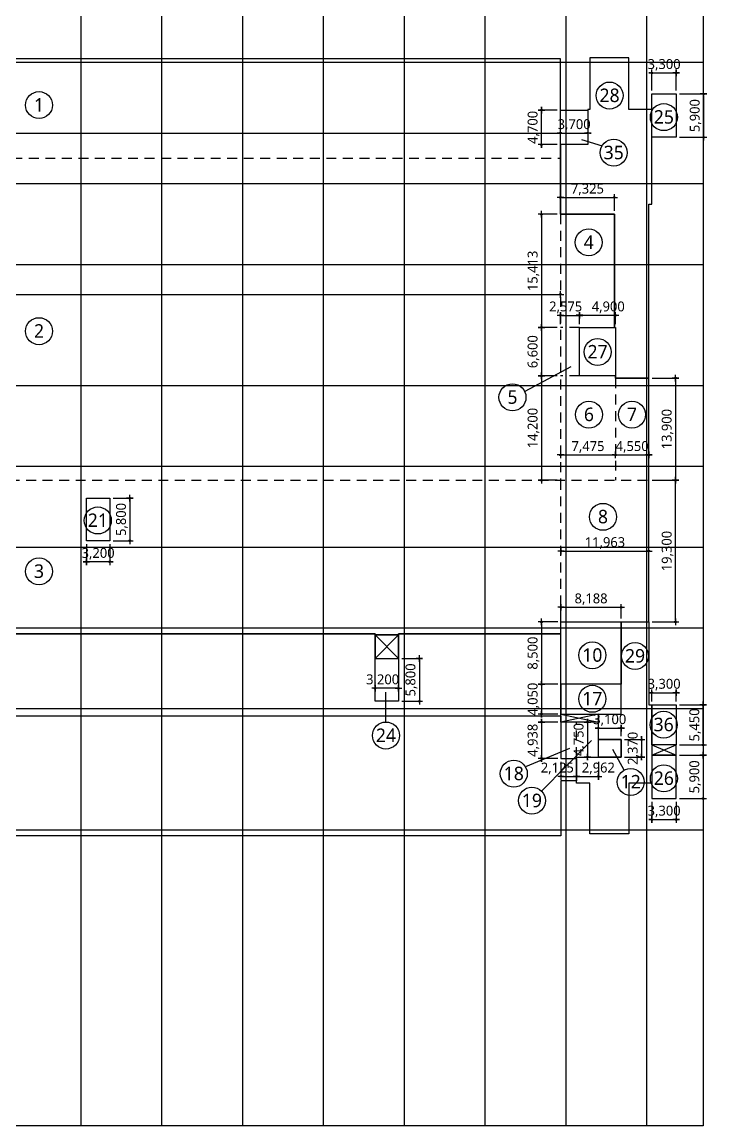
# Model space of a CAD drawing. Header units: millimetres. Extents: x 6000 to 1943854, y 3300 to 446500.
# Drawn here: x 184817 to 278042, y 202146 to 352471 of the extents above; entities that cross this region are included whole.
import ezdxf
from ezdxf.enums import TextEntityAlignment as Align

# ---------------------------------------------------------------- set-up
doc = ezdxf.new("R2010")
doc.units = ezdxf.units.MM
for name, pattern in [('-HID', [2.5, 1.5, -1]), ('CEN', [62, 60, -1, 0, -1]), ('HID', [2.5, 1.5, -1])]:
    doc.linetypes.add(name, pattern=pattern)
doc.layers.get('DEFPOINTS').update_dxf_attribs({"color": 171})
for name, color, linetype in [('AREA 99 - 건축면적', 60, 'Continuous'), ('AREA-빼는 면적', 7, 'Continuous'), ('AREABOUNDARY_H', 4, 'HID'), ('AREALINE', 1, 'Continuous'), ('AREATEXT', 7, 'Continuous'), ('CEN(ST)', 12, 'CEN'), ('dim0', 7, 'Continuous')]:
    doc.layers.add(name, color=color, linetype=linetype)
doc.styles.add('나눔고딕 Se', font='NanumGothic.ttf')
doc.styles.add('나눔바른고딕', font='NanumBarunGothic.ttf')
doc.dimstyles.new('A1-100', dxfattribs={"dimtxt": 3, "dimasz": 1, "dimexe": 2, "dimexo": 2, "dimgap": 1, "dimtad": 1, "dimdec": 0, "dimzin": 12, "dimdsep": 46, "dimlunit": 6, "dimtxsty": '나눔고딕 Se', "dimblk1": 'DIMDOT', "dimblk2": 'DIMDOT', "dimsah": 1, "dimcen": -1, "dimdle": 2, "dimclrd": 256, "dimclre": 256, "dimclrt": 3, "dimadec": 0, "dimazin": 0, "dimtfac": 1, "dimtdec": 0, "dimtix": 1, "dimtmove": 2, "dimatfit": 3, "dimldrblk": 'DIMDOT', "dimfxl": 1, "dimtvp": 1, "dimtolj": 1, "dimtzin": 12, "dimlwd": -1, "dimlwe": -1, "dimarcsym": 0})

# ---------------------------------------------------------------- blocks, each defined once
blk = doc.blocks.new('A$C1fae6940')
at = {"layer": 'CEN(ST)', "ltscale": 0.5}
for points in [[(1183315.5, 587381.8), (1183315.5, 405238.9)], [(1194315.5, 587381.8), (1194315.5, 405238.9)], [(1205315.5, 587381.8), (1205315.5, 405238.9)], [(1216315.5, 587381.8), (1216315.5, 405238.9)], [(1227315.5, 587381.8), (1227315.5, 405238.9)], [(1238315.5, 587381.8), (1238315.5, 405238.9)], [(1249315.5, 587381.8), (1249315.5, 405238.9)], [(1260315.5, 587381.8), (1260315.5, 405238.9)], [(1268025.4, 550076.4), (1029097.9, 550076.4)], [(1268025.4, 533526.4), (1029097.9, 533526.4)], [(1268025.4, 522526.4), (1029097.9, 522526.4)], [(1268025.4, 506026.4), (1029097.9, 506026.4)], [(1268025.4, 495026.4), (1029097.9, 495026.4)], [(1268025.4, 484026.4), (1029097.9, 484026.4)], [(1268025.4, 473026.4), (1029097.9, 473026.4)], [(1268025.4, 462026.4), (1029097.9, 462026.4)], [(1268025.4, 445526.4), (1029097.9, 445526.4)]]:
    blk.add_lwpolyline(points, dxfattribs=at)
at = {"layer": 'DEFPOINTS'}
blk.add_lwpolyline([(1268025.4, 405238.9), (1029097.9, 405238.9), (1029097.9, 587381.8), (1268025.4, 587381.8)], close=True, dxfattribs=at)
blk = doc.blocks.new('DIMDOT')
at = {"linetype": 'Continuous'}
for p, q in [((-2, 0), (2, 0)), ((0, -2), (0, 2))]:
    blk.add_line(p, q, dxfattribs=at)
for radius in [0.5, 0.25]:
    blk.add_circle((0, 0), radius, dxfattribs=at)
blk = doc.blocks.new('*D210')
at = {"layer": 'DEFPOINTS', "color": 0, "transparency": 16777216}
for p in [(273865, 345544), (270565, 342684), (273865, 342684)]:
    blk.add_point(p, dxfattribs=at)
at = {"layer": 'dim0', "transparency": 16777216}
for p, q in [((270565, 343134), (270565, 345994)), ((273865, 343134), (273865, 345994)), ((270340, 345544), (270115, 345544)), ((270565, 345544), (273865, 345544)), ((274090, 345544), (274315, 345544))]:
    blk.add_line(p, q, dxfattribs=at)
at = {"layer": 'dim0', "transparency": 16777216, "xscale": 225, "yscale": 225, "zscale": 225}
blk.add_blockref('DIMDOT', (270565, 345544), dxfattribs=at)
at = {"layer": 'dim0', "transparency": 16777216, "xscale": 225, "yscale": 225, "zscale": 225, "rotation": 180}
blk.add_blockref('DIMDOT', (273865, 345544), dxfattribs=at)
at = {"layer": 'dim0', "color": 3, "transparency": 16777216, "insert": (272215, 346634), "char_height": 1350, "attachment_point": 5, "style": '나눔고딕 Se'}
blk.add_mtext('\\A1;3,300', dxfattribs=at)
blk = doc.blocks.new('*D211')
at = {"layer": 'DEFPOINTS', "color": 0, "transparency": 16777216}
for p in [(273865, 342684), (273865, 336784), (277592, 336784)]:
    blk.add_point(p, dxfattribs=at)
at = {"layer": 'dim0', "transparency": 16777216}
for p, q in [((274315, 342684), (278042, 342684)), ((277592, 342459), (277592, 337009)), ((274315, 336784), (278042, 336784))]:
    blk.add_line(p, q, dxfattribs=at)
at = {"layer": 'dim0', "transparency": 16777216, "xscale": 225, "yscale": 225, "zscale": 225}
for p, rotation in [((277592, 342684), 90), ((277592, 336784), 270)]:
    blk.add_blockref('DIMDOT', p, dxfattribs=dict(at, rotation=rotation))
at = {"layer": 'dim0', "color": 3, "transparency": 16777216, "insert": (276501, 339734), "char_height": 1350, "attachment_point": 5, "rotation": 90, "style": '나눔고딕 Se'}
blk.add_mtext('\\A1;5,900', dxfattribs=at)
blk = doc.blocks.new('*D212')
at = {"layer": 'DEFPOINTS', "color": 0, "transparency": 16777216}
for p in [(270565, 246734), (273865, 246734), (273865, 243873)]:
    blk.add_point(p, dxfattribs=at)
at = {"layer": 'dim0', "transparency": 16777216}
for p, q in [((270565, 246284), (270565, 243423)), ((273865, 246284), (273865, 243423)), ((270340, 243873), (270115, 243873)), ((270565, 243873), (273865, 243873)), ((274090, 243873), (274315, 243873))]:
    blk.add_line(p, q, dxfattribs=at)
at = {"layer": 'dim0', "transparency": 16777216, "xscale": 225, "yscale": 225, "zscale": 225}
blk.add_blockref('DIMDOT', (270565, 243873), dxfattribs=at)
at = {"layer": 'dim0', "transparency": 16777216, "xscale": 225, "yscale": 225, "zscale": 225, "rotation": 180}
blk.add_blockref('DIMDOT', (273865, 243873), dxfattribs=at)
at = {"layer": 'dim0', "color": 3, "transparency": 16777216, "insert": (272215, 244963), "char_height": 1350, "attachment_point": 5, "style": '나눔고딕 Se'}
blk.add_mtext('\\A1;3,300', dxfattribs=at)
blk = doc.blocks.new('*D213')
at = {"layer": 'DEFPOINTS', "color": 0, "transparency": 16777216}
for p in [(273865, 252634), (273865, 246734), (277535, 246734)]:
    blk.add_point(p, dxfattribs=at)
at = {"layer": 'dim0', "transparency": 16777216}
for p, q in [((274315, 252634), (277985, 252634)), ((277535, 252409), (277535, 246959)), ((274315, 246734), (277985, 246734))]:
    blk.add_line(p, q, dxfattribs=at)
at = {"layer": 'dim0', "transparency": 16777216, "xscale": 225, "yscale": 225, "zscale": 225}
for p, rotation in [((277535, 252634), 90), ((277535, 246734), 270)]:
    blk.add_blockref('DIMDOT', p, dxfattribs=dict(at, rotation=rotation))
at = {"layer": 'dim0', "color": 3, "transparency": 16777216, "insert": (276445, 249684), "char_height": 1350, "attachment_point": 5, "rotation": 90, "style": '나눔고딕 Se'}
blk.add_mtext('\\A1;5,900', dxfattribs=at)
blk = doc.blocks.new('*D214')
at = {"layer": 'DEFPOINTS', "color": 0, "transparency": 16777216}
for p in [(273865, 259484), (277535, 259484), (273865, 254034)]:
    blk.add_point(p, dxfattribs=at)
at = {"layer": 'dim0', "transparency": 16777216}
for p, q in [((274315, 259484), (277985, 259484)), ((277535, 254259), (277535, 259259)), ((274315, 254034), (277985, 254034))]:
    blk.add_line(p, q, dxfattribs=at)
at = {"layer": 'dim0', "transparency": 16777216, "xscale": 225, "yscale": 225, "zscale": 225}
for p, rotation in [((277535, 259484), 90), ((277535, 254034), 270)]:
    blk.add_blockref('DIMDOT', p, dxfattribs=dict(at, rotation=rotation))
at = {"layer": 'dim0', "color": 3, "transparency": 16777216, "insert": (276447, 256759), "char_height": 1350, "attachment_point": 5, "rotation": 90, "style": '나눔고딕 Se'}
blk.add_mtext('\\A1;5,450', dxfattribs=at)
blk = doc.blocks.new('*D215')
at = {"layer": 'DEFPOINTS', "color": 0, "transparency": 16777216}
for p in [(273865, 261146), (270565, 259484), (273865, 259484)]:
    blk.add_point(p, dxfattribs=at)
at = {"layer": 'dim0', "transparency": 16777216}
for p, q in [((270565, 259934), (270565, 261596)), ((273865, 259934), (273865, 261596)), ((270340, 261146), (270115, 261146)), ((270565, 261146), (273865, 261146)), ((274090, 261146), (274315, 261146))]:
    blk.add_line(p, q, dxfattribs=at)
at = {"layer": 'dim0', "transparency": 16777216, "xscale": 225, "yscale": 225, "zscale": 225}
blk.add_blockref('DIMDOT', (270565, 261146), dxfattribs=at)
at = {"layer": 'dim0', "transparency": 16777216, "xscale": 225, "yscale": 225, "zscale": 225, "rotation": 180}
blk.add_blockref('DIMDOT', (273865, 261146), dxfattribs=at)
at = {"layer": 'dim0', "color": 3, "transparency": 16777216, "insert": (272215, 262236), "char_height": 1350, "attachment_point": 5, "style": '나눔고딕 Se'}
blk.add_mtext('\\A1;3,300', dxfattribs=at)
blk = doc.blocks.new('*D230')
at = {"layer": 'DEFPOINTS', "color": 0, "transparency": 16777216}
for p in [(236065, 265784), (236065, 259984), (238895, 259984)]:
    blk.add_point(p, dxfattribs=at)
at = {"layer": 'dim0', "transparency": 16777216}
for p, q in [((236515, 265784), (239345, 265784)), ((238895, 265559), (238895, 260209)), ((236515, 259984), (239345, 259984))]:
    blk.add_line(p, q, dxfattribs=at)
at = {"layer": 'dim0', "transparency": 16777216, "xscale": 225, "yscale": 225, "zscale": 225}
for p, rotation in [((238895, 265784), 90), ((238895, 259984), 270)]:
    blk.add_blockref('DIMDOT', p, dxfattribs=dict(at, rotation=rotation))
at = {"layer": 'dim0', "color": 3, "transparency": 16777216, "insert": (237805, 262884), "char_height": 1350, "attachment_point": 5, "rotation": 90, "style": '나눔고딕 Se'}
blk.add_mtext('\\A1;5,800', dxfattribs=at)
blk = doc.blocks.new('*D229')
at = {"layer": 'DEFPOINTS', "color": 0, "transparency": 16777216}
for p in [(232865, 261752), (232865, 261752), (236065, 261752)]:
    blk.add_point(p, dxfattribs=at)
at = {"layer": 'dim0', "transparency": 16777216}
blk.add_line((235840, 261752), (233090, 261752), dxfattribs=at)
at = {"layer": 'dim0', "transparency": 16777216, "xscale": 225, "yscale": 225, "zscale": 225, "rotation": 180}
blk.add_blockref('DIMDOT', (232865, 261752), dxfattribs=at)
at = {"layer": 'dim0', "transparency": 16777216, "xscale": 225, "yscale": 225, "zscale": 225}
blk.add_blockref('DIMDOT', (236065, 261752), dxfattribs=at)
at = {"layer": 'dim0', "color": 3, "transparency": 16777216, "insert": (233898, 262842), "char_height": 1350, "attachment_point": 5, "style": '나눔고딕 Se'}
blk.add_mtext('\\A1;3,200', dxfattribs=at)
blk = doc.blocks.new('*D235')
at = {"layer": 'DEFPOINTS', "color": 0, "transparency": 16777216}
for p in [(196765, 287634), (196765, 281834), (199492, 281834)]:
    blk.add_point(p, dxfattribs=at)
at = {"layer": 'dim0', "transparency": 16777216}
for p, q in [((197215, 287634), (199942, 287634)), ((199492, 287409), (199492, 282059)), ((197215, 281834), (199942, 281834))]:
    blk.add_line(p, q, dxfattribs=at)
at = {"layer": 'dim0', "transparency": 16777216, "xscale": 225, "yscale": 225, "zscale": 225}
for p, rotation in [((199492, 287634), 90), ((199492, 281834), 270)]:
    blk.add_blockref('DIMDOT', p, dxfattribs=dict(at, rotation=rotation))
at = {"layer": 'dim0', "color": 3, "transparency": 16777216, "insert": (198401, 284734), "char_height": 1350, "attachment_point": 5, "rotation": 90, "style": '나눔고딕 Se'}
blk.add_mtext('\\A1;5,800', dxfattribs=at)
blk = doc.blocks.new('*D236')
at = {"layer": 'DEFPOINTS', "color": 0, "transparency": 16777216}
for p in [(193565, 281834), (196765, 281834), (193565, 278973)]:
    blk.add_point(p, dxfattribs=at)
at = {"layer": 'dim0', "transparency": 16777216}
for p, q in [((193565, 281384), (193565, 278523)), ((196765, 281384), (196765, 278523)), ((193340, 278973), (193115, 278973)), ((196765, 278973), (193565, 278973)), ((196990, 278973), (197215, 278973))]:
    blk.add_line(p, q, dxfattribs=at)
at = {"layer": 'dim0', "transparency": 16777216, "xscale": 225, "yscale": 225, "zscale": 225}
blk.add_blockref('DIMDOT', (193565, 278973), dxfattribs=at)
at = {"layer": 'dim0', "transparency": 16777216, "xscale": 225, "yscale": 225, "zscale": 225, "rotation": 180}
blk.add_blockref('DIMDOT', (196765, 278973), dxfattribs=at)
at = {"layer": 'dim0', "color": 3, "transparency": 16777216, "insert": (195165, 280063), "char_height": 1350, "attachment_point": 5, "style": '나눔고딕 Se'}
blk.add_mtext('\\A1;3,200', dxfattribs=at)
blk = doc.blocks.new('*D237')
at = {"layer": 'DEFPOINTS', "color": 0, "transparency": 16777216}
for p in [(93490, 337360), (258115, 337360), (258115, 337360)]:
    blk.add_point(p, dxfattribs=at)
at = {"layer": 'dim0', "transparency": 16777216}
blk.add_line((93715, 337360), (257890, 337360), dxfattribs=at)
at = {"layer": 'dim0', "transparency": 16777216, "xscale": 225, "yscale": 225, "zscale": 225, "rotation": 180}
blk.add_blockref('DIMDOT', (93490, 337360), dxfattribs=at)
at = {"layer": 'dim0', "transparency": 16777216, "xscale": 225, "yscale": 225, "zscale": 225}
blk.add_blockref('DIMDOT', (258115, 337360), dxfattribs=at)
at = {"layer": 'dim0', "color": 3, "transparency": 16777216, "insert": (175802, 338450), "char_height": 1350, "attachment_point": 5, "style": '나눔고딕 Se'}
blk.add_mtext('\\A1;164,625', dxfattribs=at)
blk = doc.blocks.new('*D239')
at = {"layer": 'DEFPOINTS', "color": 0, "transparency": 16777216}
for p in [(258115, 337360), (261815, 337360), (261815, 337360)]:
    blk.add_point(p, dxfattribs=at)
at = {"layer": 'dim0', "transparency": 16777216}
for p, q in [((257890, 337360), (257665, 337360)), ((258115, 337360), (261815, 337360)), ((262040, 337360), (262265, 337360))]:
    blk.add_line(p, q, dxfattribs=at)
at = {"layer": 'dim0', "transparency": 16777216, "xscale": 225, "yscale": 225, "zscale": 225}
blk.add_blockref('DIMDOT', (258115, 337360), dxfattribs=at)
at = {"layer": 'dim0', "transparency": 16777216, "xscale": 225, "yscale": 225, "zscale": 225, "rotation": 180}
blk.add_blockref('DIMDOT', (261815, 337360), dxfattribs=at)
at = {"layer": 'dim0', "color": 3, "transparency": 16777216, "insert": (259965, 338450), "char_height": 1350, "attachment_point": 5, "style": '나눔고딕 Se'}
blk.add_mtext('\\A1;3,700', dxfattribs=at)
blk = doc.blocks.new('*D241')
at = {"layer": 'DEFPOINTS', "color": 0, "transparency": 16777216}
for p in [(93115, 315389), (258115, 315389), (258115, 315389)]:
    blk.add_point(p, dxfattribs=at)
at = {"layer": 'dim0', "transparency": 16777216}
blk.add_line((93340, 315389), (257890, 315389), dxfattribs=at)
at = {"layer": 'dim0', "transparency": 16777216, "xscale": 225, "yscale": 225, "zscale": 225, "rotation": 180}
blk.add_blockref('DIMDOT', (93115, 315389), dxfattribs=at)
at = {"layer": 'dim0', "transparency": 16777216, "xscale": 225, "yscale": 225, "zscale": 225}
blk.add_blockref('DIMDOT', (258115, 315389), dxfattribs=at)
at = {"layer": 'dim0', "color": 3, "transparency": 16777216, "insert": (175615, 316480), "char_height": 1350, "attachment_point": 5, "style": '나눔고딕 Se'}
blk.add_mtext('\\A1;165,000', dxfattribs=at)
blk = doc.blocks.new('*D242')
at = {"layer": 'DEFPOINTS', "color": 0, "transparency": 16777216}
for p in [(265440, 328587), (258115, 326296), (265440, 326296)]:
    blk.add_point(p, dxfattribs=at)
at = {"layer": 'dim0', "transparency": 16777216}
for p, q in [((258115, 326746), (258115, 329037)), ((258340, 328587), (265215, 328587)), ((265440, 326746), (265440, 329037))]:
    blk.add_line(p, q, dxfattribs=at)
at = {"layer": 'dim0', "transparency": 16777216, "xscale": 225, "yscale": 225, "zscale": 225, "rotation": 180}
blk.add_blockref('DIMDOT', (258115, 328587), dxfattribs=at)
at = {"layer": 'dim0', "transparency": 16777216, "xscale": 225, "yscale": 225, "zscale": 225}
blk.add_blockref('DIMDOT', (265440, 328587), dxfattribs=at)
at = {"layer": 'dim0', "color": 3, "transparency": 16777216, "insert": (261777, 329677), "char_height": 1350, "attachment_point": 5, "style": '나눔고딕 Se'}
blk.add_mtext('\\A1;7,325', dxfattribs=at)
blk = doc.blocks.new('*D243')
at = {"layer": 'DEFPOINTS', "color": 0, "transparency": 16777216}
for p in [(258115, 326296), (255519, 310884), (258115, 310884)]:
    blk.add_point(p, dxfattribs=at)
at = {"layer": 'dim0', "transparency": 16777216}
for p, q in [((257665, 326296), (255069, 326296)), ((255519, 326071), (255519, 311109)), ((257665, 310884), (255069, 310884))]:
    blk.add_line(p, q, dxfattribs=at)
at = {"layer": 'dim0', "transparency": 16777216, "xscale": 225, "yscale": 225, "zscale": 225}
for p, rotation in [((255519, 326296), 90), ((255519, 310884), 270)]:
    blk.add_blockref('DIMDOT', p, dxfattribs=dict(at, rotation=rotation))
at = {"layer": 'dim0', "color": 3, "transparency": 16777216, "insert": (254429, 318590), "char_height": 1350, "attachment_point": 5, "rotation": 90, "style": '나눔고딕 Se'}
blk.add_mtext('\\A1;15,413', dxfattribs=at)
blk = doc.blocks.new('*D244')
at = {"layer": 'DEFPOINTS', "color": 0, "transparency": 16777216}
for p in [(258115, 310884), (255519, 304284), (258115, 304284)]:
    blk.add_point(p, dxfattribs=at)
at = {"layer": 'dim0', "transparency": 16777216}
for p, q in [((257665, 310884), (255069, 310884)), ((255519, 310659), (255519, 304509)), ((257665, 304284), (255069, 304284))]:
    blk.add_line(p, q, dxfattribs=at)
at = {"layer": 'dim0', "transparency": 16777216, "xscale": 225, "yscale": 225, "zscale": 225}
for p, rotation in [((255519, 310884), 90), ((255519, 304284), 270)]:
    blk.add_blockref('DIMDOT', p, dxfattribs=dict(at, rotation=rotation))
at = {"layer": 'dim0', "color": 3, "transparency": 16777216, "insert": (254429, 307584), "char_height": 1350, "attachment_point": 5, "rotation": 90, "style": '나눔고딕 Se'}
blk.add_mtext('\\A1;6,600', dxfattribs=at)
blk = doc.blocks.new('*D245')
at = {"layer": 'DEFPOINTS', "color": 0, "transparency": 16777216}
for p in [(258115, 304284), (255519, 290084), (258115, 290084)]:
    blk.add_point(p, dxfattribs=at)
at = {"layer": 'dim0', "transparency": 16777216}
for p, q in [((257665, 304284), (255069, 304284)), ((255519, 304059), (255519, 290309)), ((257665, 290084), (255069, 290084))]:
    blk.add_line(p, q, dxfattribs=at)
at = {"layer": 'dim0', "transparency": 16777216, "xscale": 225, "yscale": 225, "zscale": 225}
for p, rotation in [((255519, 304284), 90), ((255519, 290084), 270)]:
    blk.add_blockref('DIMDOT', p, dxfattribs=dict(at, rotation=rotation))
at = {"layer": 'dim0', "color": 3, "transparency": 16777216, "insert": (254429, 297184), "char_height": 1350, "attachment_point": 5, "rotation": 90, "style": '나눔고딕 Se'}
blk.add_mtext('\\A1;14,200', dxfattribs=at)
blk = doc.blocks.new('*D246')
at = {"layer": 'DEFPOINTS', "color": 0, "transparency": 16777216}
for p in [(260690, 312534), (258115, 310884), (260690, 310884)]:
    blk.add_point(p, dxfattribs=at)
at = {"layer": 'dim0', "transparency": 16777216}
for p, q in [((258115, 311334), (258115, 312984)), ((260690, 311334), (260690, 312984)), ((258340, 312534), (260465, 312534))]:
    blk.add_line(p, q, dxfattribs=at)
at = {"layer": 'dim0', "transparency": 16777216, "xscale": 225, "yscale": 225, "zscale": 225, "rotation": 180}
blk.add_blockref('DIMDOT', (258115, 312534), dxfattribs=at)
at = {"layer": 'dim0', "transparency": 16777216, "xscale": 225, "yscale": 225, "zscale": 225}
blk.add_blockref('DIMDOT', (260690, 312534), dxfattribs=at)
at = {"layer": 'dim0', "color": 3, "transparency": 16777216, "insert": (258815, 313624), "char_height": 1350, "attachment_point": 5, "style": '나눔고딕 Se'}
blk.add_mtext('\\A1;2,575', dxfattribs=at)
blk = doc.blocks.new('*D247')
at = {"layer": 'DEFPOINTS', "color": 0, "transparency": 16777216}
for p in [(265590, 312535), (260690, 310884), (265590, 310884)]:
    blk.add_point(p, dxfattribs=at)
at = {"layer": 'dim0', "transparency": 16777216}
for p, q in [((260690, 311334), (260690, 312985)), ((265590, 311334), (265590, 312985)), ((260915, 312535), (265365, 312535))]:
    blk.add_line(p, q, dxfattribs=at)
at = {"layer": 'dim0', "transparency": 16777216, "xscale": 225, "yscale": 225, "zscale": 225, "rotation": 180}
blk.add_blockref('DIMDOT', (260690, 312535), dxfattribs=at)
at = {"layer": 'dim0', "transparency": 16777216, "xscale": 225, "yscale": 225, "zscale": 225}
blk.add_blockref('DIMDOT', (265590, 312535), dxfattribs=at)
at = {"layer": 'dim0', "color": 3, "transparency": 16777216, "insert": (264608, 313625), "char_height": 1350, "attachment_point": 5, "style": '나눔고딕 Se'}
blk.add_mtext('\\A1;4,900', dxfattribs=at)
blk = doc.blocks.new('*D248')
at = {"layer": 'DEFPOINTS', "color": 0, "transparency": 16777216}
for p in [(270140, 303984), (270140, 290084), (273773, 290084)]:
    blk.add_point(p, dxfattribs=at)
at = {"layer": 'dim0', "transparency": 16777216}
for p, q in [((270590, 303984), (274223, 303984)), ((273773, 303759), (273773, 290309)), ((270590, 290084), (274223, 290084))]:
    blk.add_line(p, q, dxfattribs=at)
at = {"layer": 'dim0', "transparency": 16777216, "xscale": 225, "yscale": 225, "zscale": 225}
for p, rotation in [((273773, 303984), 90), ((273773, 290084), 270)]:
    blk.add_blockref('DIMDOT', p, dxfattribs=dict(at, rotation=rotation))
at = {"layer": 'dim0', "color": 3, "transparency": 16777216, "insert": (272683, 297034), "char_height": 1350, "attachment_point": 5, "rotation": 90, "style": '나눔고딕 Se'}
blk.add_mtext('\\A1;13,900', dxfattribs=at)
blk = doc.blocks.new('*D249')
at = {"layer": 'DEFPOINTS', "color": 0, "transparency": 16777216}
for p in [(258177, 280434), (270140, 280434), (270140, 280434)]:
    blk.add_point(p, dxfattribs=at)
at = {"layer": 'dim0', "transparency": 16777216}
blk.add_line((258402, 280434), (269915, 280434), dxfattribs=at)
at = {"layer": 'dim0', "transparency": 16777216, "xscale": 225, "yscale": 225, "zscale": 225, "rotation": 180}
blk.add_blockref('DIMDOT', (258177, 280434), dxfattribs=at)
at = {"layer": 'dim0', "transparency": 16777216, "xscale": 225, "yscale": 225, "zscale": 225}
blk.add_blockref('DIMDOT', (270140, 280434), dxfattribs=at)
at = {"layer": 'dim0', "color": 3, "transparency": 16777216, "insert": (264158, 281524), "char_height": 1350, "attachment_point": 5, "style": '나눔고딕 Se'}
blk.add_mtext('\\A1;11,963', dxfattribs=at)
blk = doc.blocks.new('*D250')
at = {"layer": 'DEFPOINTS', "color": 0, "transparency": 16777216}
for p in [(270140, 290084), (273773, 290084), (270140, 270784)]:
    blk.add_point(p, dxfattribs=at)
at = {"layer": 'dim0', "transparency": 16777216}
for p, q in [((270590, 290084), (274223, 290084)), ((273773, 271009), (273773, 289859)), ((270590, 270784), (274223, 270784))]:
    blk.add_line(p, q, dxfattribs=at)
at = {"layer": 'dim0', "transparency": 16777216, "xscale": 225, "yscale": 225, "zscale": 225}
for p, rotation in [((273773, 290084), 90), ((273773, 270784), 270)]:
    blk.add_blockref('DIMDOT', p, dxfattribs=dict(at, rotation=rotation))
at = {"layer": 'dim0', "color": 3, "transparency": 16777216, "insert": (272683, 280434), "char_height": 1350, "attachment_point": 5, "rotation": 90, "style": '나눔고딕 Se'}
blk.add_mtext('\\A1;19,300', dxfattribs=at)
blk = doc.blocks.new('*D251')
at = {"layer": 'DEFPOINTS', "color": 0, "transparency": 16777216}
for p in [(258115, 293523), (265590, 293523), (265590, 293523)]:
    blk.add_point(p, dxfattribs=at)
at = {"layer": 'dim0', "transparency": 16777216}
blk.add_line((258340, 293523), (265365, 293523), dxfattribs=at)
at = {"layer": 'dim0', "transparency": 16777216, "xscale": 225, "yscale": 225, "zscale": 225, "rotation": 180}
blk.add_blockref('DIMDOT', (258115, 293523), dxfattribs=at)
at = {"layer": 'dim0', "transparency": 16777216, "xscale": 225, "yscale": 225, "zscale": 225}
blk.add_blockref('DIMDOT', (265590, 293523), dxfattribs=at)
at = {"layer": 'dim0', "color": 3, "transparency": 16777216, "insert": (261852, 294605), "char_height": 1350, "attachment_point": 5, "style": '나눔고딕 Se'}
blk.add_mtext('\\A1;7,475', dxfattribs=at)
blk = doc.blocks.new('*D252')
at = {"layer": 'DEFPOINTS', "color": 0, "transparency": 16777216}
for p in [(265590, 293523), (270140, 293523), (270140, 293523)]:
    blk.add_point(p, dxfattribs=at)
at = {"layer": 'dim0', "transparency": 16777216}
for p, q in [((265365, 293523), (265140, 293523)), ((265590, 293523), (270140, 293523)), ((270365, 293523), (270590, 293523))]:
    blk.add_line(p, q, dxfattribs=at)
at = {"layer": 'dim0', "transparency": 16777216, "xscale": 225, "yscale": 225, "zscale": 225}
blk.add_blockref('DIMDOT', (265590, 293523), dxfattribs=at)
at = {"layer": 'dim0', "transparency": 16777216, "xscale": 225, "yscale": 225, "zscale": 225, "rotation": 180}
blk.add_blockref('DIMDOT', (270140, 293523), dxfattribs=at)
at = {"layer": 'dim0', "color": 3, "transparency": 16777216, "insert": (267865, 294611), "char_height": 1350, "attachment_point": 5, "style": '나눔고딕 Se'}
blk.add_mtext('\\A1;4,550', dxfattribs=at)
blk = doc.blocks.new('*D253')
at = {"layer": 'DEFPOINTS', "color": 0, "transparency": 16777216}
for p in [(258177, 270784), (255519, 262284), (258177, 262284)]:
    blk.add_point(p, dxfattribs=at)
at = {"layer": 'dim0', "transparency": 16777216}
for p, q in [((257727, 270784), (255069, 270784)), ((255519, 270559), (255519, 262509)), ((257727, 262284), (255069, 262284))]:
    blk.add_line(p, q, dxfattribs=at)
at = {"layer": 'dim0', "transparency": 16777216, "xscale": 225, "yscale": 225, "zscale": 225}
for p, rotation in [((255519, 270784), 90), ((255519, 262284), 270)]:
    blk.add_blockref('DIMDOT', p, dxfattribs=dict(at, rotation=rotation))
at = {"layer": 'dim0', "color": 3, "transparency": 16777216, "insert": (254429, 266534), "char_height": 1350, "attachment_point": 5, "rotation": 90, "style": '나눔고딕 Se'}
blk.add_mtext('\\A1;8,500', dxfattribs=at)
blk = doc.blocks.new('*D254')
at = {"layer": 'DEFPOINTS', "color": 0, "transparency": 16777216}
for p in [(258177, 262284), (255519, 258234), (258177, 258234)]:
    blk.add_point(p, dxfattribs=at)
at = {"layer": 'dim0', "transparency": 16777216}
for p, q in [((257727, 262284), (255069, 262284)), ((255519, 262509), (255519, 262734)), ((255519, 262284), (255519, 258234)), ((257727, 258234), (255069, 258234)), ((255519, 258009), (255519, 257784))]:
    blk.add_line(p, q, dxfattribs=at)
at = {"layer": 'dim0', "transparency": 16777216, "xscale": 225, "yscale": 225, "zscale": 225}
for p, rotation in [((255519, 262284), 270), ((255519, 258234), 90)]:
    blk.add_blockref('DIMDOT', p, dxfattribs=dict(at, rotation=rotation))
at = {"layer": 'dim0', "color": 3, "transparency": 16777216, "insert": (254431, 260259), "char_height": 1350, "attachment_point": 5, "rotation": 90, "style": '나눔고딕 Se'}
blk.add_mtext('\\A1;4,050', dxfattribs=at)
blk = doc.blocks.new('*D255')
at = {"layer": 'DEFPOINTS', "color": 0, "transparency": 16777216}
for p in [(258177, 257134), (255519, 252196), (258177, 252196)]:
    blk.add_point(p, dxfattribs=at)
at = {"layer": 'dim0', "transparency": 16777216}
for p, q in [((257727, 257134), (255069, 257134)), ((255519, 257359), (255519, 257584)), ((255519, 257134), (255519, 252196)), ((257727, 252196), (255069, 252196)), ((255519, 251971), (255519, 251746))]:
    blk.add_line(p, q, dxfattribs=at)
at = {"layer": 'dim0', "transparency": 16777216, "xscale": 225, "yscale": 225, "zscale": 225}
for p, rotation in [((255519, 257134), 270), ((255519, 252196), 90)]:
    blk.add_blockref('DIMDOT', p, dxfattribs=dict(at, rotation=rotation))
at = {"layer": 'dim0', "color": 3, "transparency": 16777216, "insert": (254429, 254665), "char_height": 1350, "attachment_point": 5, "rotation": 90, "style": '나눔고딕 Se'}
blk.add_mtext('\\A1;4,938', dxfattribs=at)
blk = doc.blocks.new('*D256')
at = {"layer": 'DEFPOINTS', "color": 0, "transparency": 16777216}
for p in [(258177, 252196), (260302, 252196), (260302, 249737)]:
    blk.add_point(p, dxfattribs=at)
at = {"layer": 'dim0', "transparency": 16777216}
for p, q in [((258177, 251746), (258177, 249287)), ((260302, 251746), (260302, 249287)), ((258402, 249737), (260077, 249737))]:
    blk.add_line(p, q, dxfattribs=at)
at = {"layer": 'dim0', "transparency": 16777216, "xscale": 225, "yscale": 225, "zscale": 225, "rotation": 180}
blk.add_blockref('DIMDOT', (258177, 249737), dxfattribs=at)
at = {"layer": 'dim0', "transparency": 16777216, "xscale": 225, "yscale": 225, "zscale": 225}
blk.add_blockref('DIMDOT', (260302, 249737), dxfattribs=at)
at = {"layer": 'dim0', "color": 3, "transparency": 16777216, "insert": (257676, 250827), "char_height": 1350, "attachment_point": 5, "style": '나눔고딕 Se'}
blk.add_mtext('\\A1;2,125', dxfattribs=at)
blk = doc.blocks.new('*D257')
at = {"layer": 'DEFPOINTS', "color": 0, "transparency": 16777216}
for p in [(260302, 252196), (263265, 252196), (263265, 249737)]:
    blk.add_point(p, dxfattribs=at)
at = {"layer": 'dim0', "transparency": 16777216}
for p, q in [((260302, 251746), (260302, 249287)), ((263265, 251746), (263265, 249287)), ((260527, 249737), (263040, 249737))]:
    blk.add_line(p, q, dxfattribs=at)
at = {"layer": 'dim0', "transparency": 16777216, "xscale": 225, "yscale": 225, "zscale": 225, "rotation": 180}
blk.add_blockref('DIMDOT', (260302, 249737), dxfattribs=at)
at = {"layer": 'dim0', "transparency": 16777216, "xscale": 225, "yscale": 225, "zscale": 225}
blk.add_blockref('DIMDOT', (263265, 249737), dxfattribs=at)
at = {"layer": 'dim0', "color": 3, "transparency": 16777216, "insert": (263265, 250827), "char_height": 1350, "attachment_point": 5, "style": '나눔고딕 Se'}
blk.add_mtext('\\A1;2,962', dxfattribs=at)
blk = doc.blocks.new('*D258')
at = {"layer": 'DEFPOINTS', "color": 0, "transparency": 16777216}
for p in [(266365, 256328), (263265, 254754), (266365, 254754)]:
    blk.add_point(p, dxfattribs=at)
at = {"layer": 'dim0', "transparency": 16777216}
for p, q in [((263040, 256328), (262815, 256328)), ((263265, 255204), (263265, 256778)), ((263265, 256328), (266365, 256328)), ((266365, 255204), (266365, 256778)), ((266590, 256328), (266815, 256328))]:
    blk.add_line(p, q, dxfattribs=at)
at = {"layer": 'dim0', "transparency": 16777216, "xscale": 225, "yscale": 225, "zscale": 225}
blk.add_blockref('DIMDOT', (263265, 256328), dxfattribs=at)
at = {"layer": 'dim0', "transparency": 16777216, "xscale": 225, "yscale": 225, "zscale": 225, "rotation": 180}
blk.add_blockref('DIMDOT', (266365, 256328), dxfattribs=at)
at = {"layer": 'dim0', "color": 3, "transparency": 16777216, "insert": (264815, 257419), "char_height": 1350, "attachment_point": 5, "style": '나눔고딕 Se'}
blk.add_mtext('\\A1;3,100', dxfattribs=at)
blk = doc.blocks.new('*D259')
at = {"layer": 'DEFPOINTS', "color": 0, "transparency": 16777216}
for p in [(266365, 254754), (266365, 252384), (269146, 252384)]:
    blk.add_point(p, dxfattribs=at)
at = {"layer": 'dim0', "transparency": 16777216}
for p, q in [((266815, 254754), (269596, 254754)), ((269146, 254979), (269146, 255204)), ((269146, 254754), (269146, 252384)), ((266815, 252384), (269596, 252384)), ((269146, 252159), (269146, 251934))]:
    blk.add_line(p, q, dxfattribs=at)
at = {"layer": 'dim0', "transparency": 16777216, "xscale": 225, "yscale": 225, "zscale": 225}
for p, rotation in [((269146, 254754), 270), ((269146, 252384), 90)]:
    blk.add_blockref('DIMDOT', p, dxfattribs=dict(at, rotation=rotation))
at = {"layer": 'dim0', "color": 3, "transparency": 16777216, "insert": (268055, 253569), "char_height": 1350, "attachment_point": 5, "rotation": 90, "style": '나눔고딕 Se'}
blk.add_mtext('\\A1;2,370', dxfattribs=at)
blk = doc.blocks.new('*D260')
at = {"layer": 'DEFPOINTS', "color": 0, "transparency": 16777216}
for p in [(261781, 257134), (261781, 252384), (261781, 252384)]:
    blk.add_point(p, dxfattribs=at)
at = {"layer": 'dim0', "transparency": 16777216}
for p, q in [((261781, 257359), (261781, 257584)), ((261781, 257134), (261781, 252384)), ((261781, 252159), (261781, 251934))]:
    blk.add_line(p, q, dxfattribs=at)
at = {"layer": 'dim0', "transparency": 16777216, "xscale": 225, "yscale": 225, "zscale": 225}
for p, rotation in [((261781, 257134), 270), ((261781, 252384), 90)]:
    blk.add_blockref('DIMDOT', p, dxfattribs=dict(at, rotation=rotation))
at = {"layer": 'dim0', "color": 3, "transparency": 16777216, "insert": (260693, 254759), "char_height": 1350, "attachment_point": 5, "rotation": 90, "style": '나눔고딕 Se'}
blk.add_mtext('\\A1;4,750', dxfattribs=at)
blk = doc.blocks.new('*D261')
at = {"layer": 'DEFPOINTS', "color": 0, "transparency": 16777216}
for p in [(266365, 272772), (258177, 270784), (266365, 270784)]:
    blk.add_point(p, dxfattribs=at)
at = {"layer": 'dim0', "transparency": 16777216}
for p, q in [((258177, 271234), (258177, 273222)), ((258402, 272772), (266140, 272772)), ((266365, 271234), (266365, 273222))]:
    blk.add_line(p, q, dxfattribs=at)
at = {"layer": 'dim0', "transparency": 16777216, "xscale": 225, "yscale": 225, "zscale": 225, "rotation": 180}
blk.add_blockref('DIMDOT', (258177, 272772), dxfattribs=at)
at = {"layer": 'dim0', "transparency": 16777216, "xscale": 225, "yscale": 225, "zscale": 225}
blk.add_blockref('DIMDOT', (266365, 272772), dxfattribs=at)
at = {"layer": 'dim0', "color": 3, "transparency": 16777216, "insert": (262271, 273862), "char_height": 1350, "attachment_point": 5, "style": '나눔고딕 Se'}
blk.add_mtext('\\A1;8,188', dxfattribs=at)
blk = doc.blocks.new('*D264')
at = {"layer": 'DEFPOINTS', "color": 0, "transparency": 16777216}
for p in [(255519, 340484), (258115, 340484), (258115, 335784)]:
    blk.add_point(p, dxfattribs=at)
at = {"layer": 'dim0', "transparency": 16777216}
for p, q in [((257665, 340484), (255069, 340484)), ((255519, 340709), (255519, 340934)), ((255519, 335784), (255519, 340484)), ((257665, 335784), (255069, 335784)), ((255519, 335559), (255519, 335334))]:
    blk.add_line(p, q, dxfattribs=at)
at = {"layer": 'dim0', "transparency": 16777216, "xscale": 225, "yscale": 225, "zscale": 225}
for p, rotation in [((255519, 340484), 270), ((255519, 335784), 90)]:
    blk.add_blockref('DIMDOT', p, dxfattribs=dict(at, rotation=rotation))
at = {"layer": 'dim0', "color": 3, "transparency": 16777216, "insert": (254431, 338134), "char_height": 1350, "attachment_point": 5, "rotation": 90, "style": '나눔고딕 Se'}
blk.add_mtext('\\A1;4,700', dxfattribs=at)

msp = doc.modelspace()

# ---------------------------------------------------------------- linework, layer by layer
at = {"layer": 'AREA 99 - 건축면적', "color": 2}
msp.add_lwpolyline([(181064.6, 269146), (232864.6, 269146), (232864.6, 269033.5), (236064.6, 269033.5), (236064.6, 269146), (258177.1, 269146), (258177.1, 270783.5), (270139.6, 270783.5), (270139.6, 303983.5), (265589.6, 303983.5), (265589.6, 304283.5), (265589.6, 304283.5), (260689.6, 304283.5), (260689.6, 310883.5), (265439.6, 310883.5), (265439.6, 326296), (258114.6, 326296), (258114.6, 347458.5), (93489.6, 347458.5)], dxfattribs=at)
for points in [[(270564.6, 340583.5), (267414.6, 340583.5), (267414.6, 347583.5), (262114.6, 347583.5), (262114.6, 340583.5), (261814.6, 340583.5), (261814.6, 335783.5), (258114.6, 335783.5), (258114.6, 326296), (265439.6, 326296), (265439.6, 310883.5), (265589.6, 310883.5), (265589.6, 303983.5), (270139.6, 303983.5), (270139.6, 327683.5), (270564.6, 327683.5)], [(273864.6, 336783.5), (270564.6, 336783.5), (270564.6, 342683.5), (273864.6, 342683.5)], [(261814.6, 335783.5), (258114.6, 335783.5), (258114.6, 340483.5), (261814.6, 340483.5)], [(260689.6, 310883.5), (265589.6, 310883.5), (265589.6, 304283.5), (260689.6, 304283.5)], [(193564.6, 287633.5), (196764.6, 287633.5), (196764.6, 281833.5), (193564.6, 281833.5)], [(266364.6, 262283.5), (258177.1, 262283.5), (258177.1, 270783.5), (266364.6, 270783.5)], [(270564.6, 259483.5), (270564.6, 248833.5), (267414.6, 248833.5), (267414.6, 241933.5), (262114.6, 241933.5), (262114.6, 248833.5), (260302.1, 248833.5), (260302.1, 252383.5), (266364.6, 252383.5), (266364.6, 254753.5), (263264.6, 254753.5), (263264.6, 258233.5), (266364.6, 258233.5), (266364.6, 270783.5), (270139.6, 270783.5), (270139.6, 259483.5)], [(177864.6, 269146), (126064.6, 269146), (126064.6, 259983.5), (122864.6, 259983.5), (122864.6, 269146), (94364.6, 269146), (94364.6, 257996), (258177.1, 257996), (258177.1, 269146), (236064.6, 269146), (236064.6, 259983.5), (232864.6, 259983.5), (232864.6, 269146), (181064.6, 269146), (181064.6, 259983.5), (177864.6, 259983.5)], [(236064.6, 259983.5), (232864.6, 259983.5), (232864.6, 265783.5), (236064.6, 265783.5)], [(258177.1, 258233.5), (266364.6, 258233.5), (266364.6, 262283.5), (258177.1, 262283.5)], [(270564.6, 259483.5), (273864.6, 259483.5), (273864.6, 254033.5), (270564.6, 254033.5)], [(258177.1, 249121), (258177.1, 241646), (82914.6, 241646), (82914.6, 257996), (258177.1, 257996), (258177.1, 252196), (260302.1, 252196), (260302.1, 249121)], [(263264.6, 252383.5), (263264.6, 257133.5), (258177.1, 257133.5), (258177.1, 252196), (260302.1, 252196), (260302.1, 252383.5), (263264.6, 252383.5)], [(263264.6, 254753.5), (266364.6, 254753.5), (266364.6, 252383.5), (263264.6, 252383.5)], [(273864.6, 252633.5), (270564.6, 252633.5), (270564.6, 246733.5), (273864.6, 246733.5)]]:
    msp.add_lwpolyline(points, close=True, dxfattribs=at)
at = {"layer": 'AREA-빼는 면적', "color": 3}
for points in [[(232864.6, 265783.5), (236064.6, 265783.5), (236064.6, 269033.5), (232864.6, 269033.5)], [(263264.6, 257133.5), (258177.1, 257133.5), (258177.1, 258233.5), (263264.6, 258233.5)], [(273864.6, 254033.5), (270564.6, 254033.5), (270564.6, 252633.5), (273864.6, 252633.5)]]:
    msp.add_lwpolyline(points, close=True, dxfattribs=at)
at = {"layer": 'AREA-빼는 면적', "color": 1}
for points in [[(236064.6, 269033.5), (232864.6, 265783.5)], [(232864.6, 269033.5), (236064.6, 265783.5)], [(263264.6, 258233.5), (258177.1, 257133.5)], [(258177.1, 258233.5), (263264.6, 257133.5)], [(270564.6, 252633.5), (273864.6, 254033.5)], [(270564.6, 254033.5), (273864.6, 252633.5)]]:
    msp.add_lwpolyline(points, dxfattribs=at)
at = {"layer": 'AREABOUNDARY_H', "color": 4, "linetype": '-HID', "ltscale": 900}
for points in [[(93489.6, 333958.5), (258114.6, 333958.5)], [(258114.6, 326296), (258114.6, 290083.6)], [(260689.6, 310883.5), (258114.6, 310883.5)], [(260689.6, 304283.5), (258114.6, 304283.5)], [(265589.6, 303983.5), (265589.6, 290083.6)], [(93114.6, 290083.6), (270139.6, 290083.6)], [(258177.1, 270783.5), (258177.1, 290083.6)], [(260302.1, 252383.5), (260302.1, 257133.5)]]:
    msp.add_lwpolyline(points, dxfattribs=at)
at = {"layer": 'AREALINE'}
for points in [[(260957.2, 336488.8), (263765, 335597.2)], [(259514.3, 305523.4), (253243.4, 302141.5)], [(234345.1, 257150.6), (234345.1, 261212.4)], [(262319, 254624.1), (255510.2, 247749.5)], [(259346.6, 253529), (253324, 251069.2)], [(266785, 250601.6), (265241, 253414.8)]]:
    msp.add_lwpolyline(points, dxfattribs=at)
for centre in [(264788.7, 342466.2), (187126.9, 341163.7), (272178.9, 339523.3), (265357.9, 334681.1), (261953.3, 322473.6), (187126.9, 310377), (263155.9, 307547), (251574.6, 301372.2), (261981.7, 299015.1), (267839.9, 299015.1), (195127.6, 284596.9), (263893, 285093.3), (187126.9, 277663.7), (262441.6, 266243.9), (268257.3, 266134.2), (262441.6, 260309.7), (272152.1, 256781.4), (234345.1, 255313.1), (251751.7, 250118.2), (272178.9, 249473.3), (267669.1, 248990.7), (254217.1, 246444)]:
    msp.add_circle(centre, 1837.5, dxfattribs=at)

# ---------------------------------------------------------------- block references
at = {"layer": 'AREA 99 - 건축면적', "color": 2}
msp.add_blockref('A$C1fae6940', (-990501, -203092.9), dxfattribs=at)

# ---------------------------------------------------------------- texts
at = {"layer": 'AREATEXT', "style": '나눔바른고딕'}
for s, p in [('28', (264788.7, 342499)), ('1', (187126.9, 341196.5)), ('25', (272178.9, 339556.1)), ('35', (265357.9, 334714)), ('4', (261953.3, 322506.4)), ('2', (187126.9, 310409.8)), ('27', (263155.9, 307579.8)), ('5', (251574.6, 301405)), ('6', (261981.7, 299047.9)), ('7', (267839.9, 299047.9)), ('8', (263893, 285126.1)), ('21', (195127.6, 284629.7)), ('3', (187126.9, 277696.5)), ('10', (262441.6, 266276.7)), ('29', (268257.3, 266167)), ('17', (262441.6, 260342.5)), ('36', (272152.1, 256814.2)), ('24', (234345.1, 255345.9)), ('18', (251751.7, 250151)), ('12', (267669.1, 249023.5)), ('26', (272178.9, 249506.1)), ('19', (254217.1, 246476.8))]:
    msp.add_text(s, height=1837.5, dxfattribs=at).set_placement(p, align=Align.MIDDLE_CENTER)

# ---------------------------------------------------------------- dimensions: what is measured, and where the dimension line sits
at = {"layer": 'dim0'}
for base, p1, p2, picture, middle in [((273864.6, 345544.1), (270564.6, 342683.5), (273864.6, 342683.5), '*D210', (272214.6, 346634.4)), ((258114.6, 337360), (93489.6, 337360), (258114.6, 337360), '*D237', (175802.1, 338450.2)), ((261814.6, 337360), (258114.6, 337360), (261814.6, 337360), '*D239', (259964.6, 338450.2)), ((265439.6, 328586.9), (258114.6, 326296), (265439.6, 326296), '*D242', (261777.1, 329677.1)), ((258114.6, 315389.5), (93114.6, 315389.5), (258114.6, 315389.5), '*D241', (175614.6, 316479.7)), ((265589.6, 293522.9), (258114.6, 293522.9), (265589.6, 293522.9), '*D251', (261852.1, 294605.4)), ((270139.6, 293522.9), (265589.6, 293522.9), (270139.6, 293522.9), '*D252', (267864.6, 294611.2)), ((270139.5649587, 280433.5761912), (258177.0649587, 280433.5761912), (270139.5649587, 280433.5761912), '*D249', (264158.3149587, 281523.8122427)), ((266364.5649587, 272771.8166751), (258177.0649587, 270783.5077291), (266364.5649587, 270783.5077291), '*D261', (262270.8149587, 273862.0527266)), ((273864.6, 261146.2), (270564.6, 259483.5), (273864.6, 259483.5), '*D215', (272214.6, 262236.4)), ((266364.6, 256328.4), (263264.6, 254753.5), (266364.6, 254753.5), '*D258', (264814.6, 257418.7)), ((273864.6, 243872.9), (270564.6, 246733.5), (273864.6, 246733.5), '*D212', (272214.6, 244963.1))]:
    dim = msp.add_linear_dim(base=base, p1=p1, p2=p2, dimstyle='A1-100', override={"dimscale": 450, "dimasz": 0.5, "dimexe": 1, "dimexo": 1, "dimgap": 0.5, "dimdle": 1}, dxfattribs=at)
    dim.commit()
    dim.dimension.update_dxf_attribs({"geometry": picture, "text_midpoint": middle})
for base, p1, p2, angle, picture, middle in [((277591.5, 336783.5), (273864.6, 342683.5), (273864.6, 336783.5), 90, '*D211', (276501.3, 339733.5)), ((255519, 340483.5), (258114.6, 335783.5), (258114.6, 340483.5), 90, '*D264', (254430.7, 338133.5)), ((255518.9835304, 310883.5077291), (258114.5649587, 326296.0077291), (258114.5649587, 310883.5077291), 90, '*D243', (254428.7474789, 318589.7577291)), ((255519, 304283.5), (258114.6, 310883.5), (258114.6, 304283.5), 90, '*D244', (254428.7, 307583.5)), ((255519, 290083.6), (258114.6, 304283.5), (258114.6, 290083.6), 90, '*D245', (254428.7, 297183.6)), ((273773.1, 290083.6), (270139.6, 303983.5), (270139.6, 290083.6), 90, '*D248', (272682.9, 297033.6)), ((273773.1, 290083.6), (270139.6, 270783.5), (270139.6, 290083.6), 90, '*D250', (272682.9, 280433.6)), ((199491.5, 281833.5), (196764.6, 287633.5), (196764.6, 281833.5), 90, '*D235', (198401.3, 284733.5)), ((193564.6, 278972.9), (196764.6, 281833.5), (193564.6, 281833.5), 180, '*D236', (195164.6, 280063.1)), ((255519, 262283.5), (258177.1, 270783.5), (258177.1, 262283.5), 90, '*D253', (254428.7, 266533.5)), ((238895.3, 259983.5), (236064.6, 265783.5), (236064.6, 259983.5), 90, '*D230', (237805, 262883.5)), ((255519, 258233.5), (258177.1, 262283.5), (258177.1, 258233.5), 90, '*D254', (254430.7, 260258.5)), ((277535.3, 259483.5), (273864.6, 254033.5), (273864.6, 259483.5), 90, '*D214', (276447, 256758.5)), ((255518.9835304, 252196.0077291), (258177.0649587, 257133.5077291), (258177.0649587, 252196.0077291), 90, '*D255', (254428.7474789, 254664.7577291)), ((261781.4, 252383.5), (261781.4, 257133.5), (261781.4, 252383.5), 90, '*D260', (260693.1, 254758.5)), ((269145.6, 252383.5), (266364.6, 254753.5), (266364.6, 252383.5), 90, '*D259', (268055.4, 253568.5)), ((277535.3, 246733.5), (273864.6, 252633.5), (273864.6, 246733.5), 90, '*D213', (276445, 249683.5))]:
    dim = msp.add_linear_dim(base=base, p1=p1, p2=p2, angle=angle, dimstyle='A1-100', override={"dimscale": 450, "dimasz": 0.5, "dimexe": 1, "dimexo": 1, "dimgap": 0.5, "dimdle": 1}, dxfattribs=at)
    dim.commit()
    dim.dimension.update_dxf_attribs({"geometry": picture, "text_midpoint": middle})
for base, p1, p2, picture, middle in [((260689.6, 312534.1), (258114.6, 310883.5), (260689.6, 310883.5), '*D246', (258814.6, 313624.3)), ((265589.6, 312534.5), (260689.6, 310883.5), (265589.6, 310883.5), '*D247', (264607.8, 313624.7)), ((232864.6, 261751.8), (236064.6, 261751.8), (232864.6, 261751.8), '*D229', (233897.8, 262842.1)), ((260302.1, 249737.2), (258177.1, 252196), (260302.1, 252196), '*D256', (257676.1, 250827.4)), ((263264.5649587, 249737.2114219), (260302.0649588, 252196.0077291), (263264.5649587, 252196.0077291), '*D257', (263264.5649587, 250827.4474735))]:
    dim = msp.add_linear_dim(base=base, p1=p1, p2=p2, dimstyle='A1-100', override={"dimscale": 450, "dimasz": 0.5, "dimexe": 1, "dimexo": 1, "dimgap": 0.5, "dimdle": 1}, dxfattribs=at)
    dim.commit()
    dim.dimension.update_dxf_attribs({"geometry": picture, "text_midpoint": middle, "dimtype": 160})

doc.saveas('drawing.dxf')
